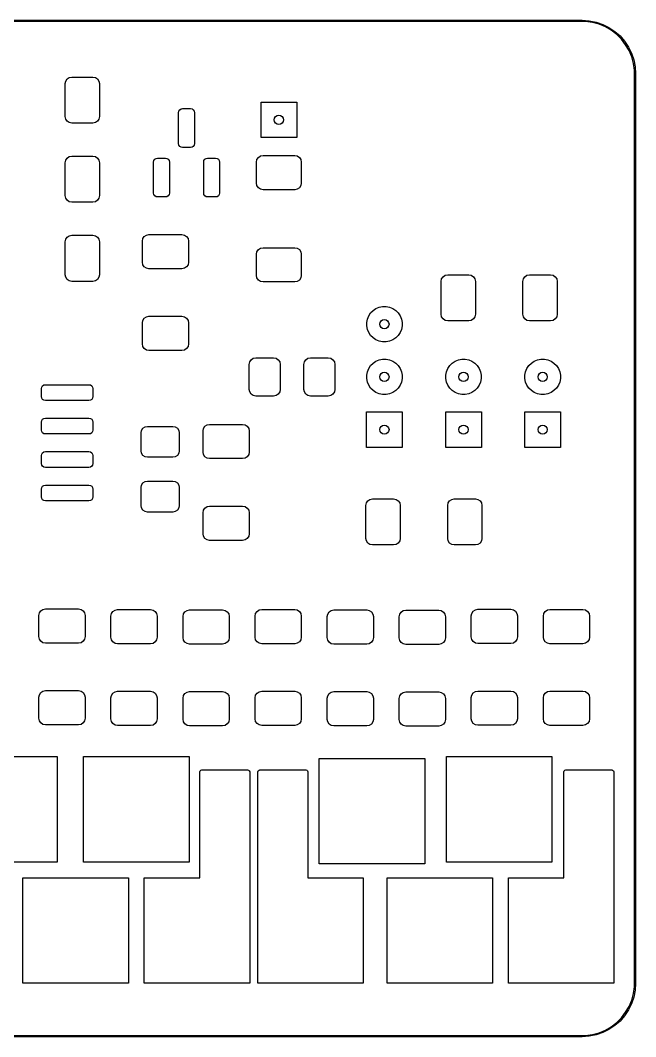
# Model space of a CAD drawing. Header units: millimetres. Extents: x 113.4 to 170.4, y -113 to -74.5.
# Drawn here: x 147.1 to 170.42, y -113.02 to -74.47 of the extents above; entities that cross this region are included whole.
import ezdxf

# ---------------------------------------------------------------- set-up
doc = ezdxf.new("R2010")
doc.units = ezdxf.units.MM
doc.layers.add('F.Mask', color=201, linetype='CONTINUOUS', true_color=0xd864ff)

msp = doc.modelspace()

# ---------------------------------------------------------------- linework, layer by layer
at = {"layer": 'F.Mask', "linetype": 'CONTINUOUS'}
for p, q in [((115.4, -74.475), (168.4, -74.475)), ((168.4, -74.525), (115.4, -74.525)), ((168.4, -74.475), (168.664316, -74.492324)), ((168.529448, -74.525), (168.4, -74.525)), ((168.78613, -74.558792), (168.529448, -74.525)), ((168.664316, -74.492324), (168.924109, -74.544)), ((169.036205, -74.6258), (168.78613, -74.558792)), ((168.924109, -74.544), (169.174934, -74.629144)), ((169.275395, -74.724875), (169.036205, -74.6258)), ((169.174934, -74.629144), (169.4125, -74.746298)), ((169.499606, -74.854323), (169.275395, -74.724875)), ((169.4125, -74.746298), (169.632742, -74.893459)), ((169.705003, -75.01193), (169.499606, -74.854323)), ((169.632742, -74.893459), (169.831892, -75.068108)), ((169.88807, -75.194997), (169.705003, -75.01193)), ((169.831892, -75.068108), (170.006541, -75.267258)), ((170.045677, -75.400394), (169.88807, -75.194997)), ((170.006541, -75.267258), (170.153702, -75.4875)), ((170.175125, -75.624605), (170.045677, -75.400394)), ((170.153702, -75.4875), (170.270856, -75.725066)), ((170.2742, -75.863795), (170.175125, -75.624605)), ((170.270856, -75.725066), (170.356, -75.975891)), ((170.341208, -76.11387), (170.2742, -75.863795)), ((170.375, -76.370552), (170.341208, -76.11387)), ((170.356, -75.975891), (170.407676, -76.235684)), ((170.407676, -76.235684), (170.425, -76.5)), ((148.81903, -76.779329), (148.873223, -76.698223)), ((148.873223, -76.698223), (148.954329, -76.64403)), ((148.954329, -76.64403), (149.05, -76.625)), ((149.05, -76.625), (149.85, -76.625)), ((149.85, -76.625), (149.945671, -76.64403)), ((149.945671, -76.64403), (150.026777, -76.698223)), ((150.026777, -76.698223), (150.08097, -76.779329)), ((170.375, -76.5), (170.375, -76.370552)), ((170.375, -111), (170.375, -76.5)), ((170.425, -76.5), (170.425, -111)), ((148.8, -76.875), (148.81903, -76.779329)), ((148.8, -78.125), (148.8, -76.875)), ((150.08097, -76.779329), (150.1, -76.875)), ((150.1, -76.875), (150.1, -78.125)), ((153.111418, -77.917597), (153.143934, -77.868934)), ((153.143934, -77.868934), (153.192597, -77.836418)), ((153.192597, -77.836418), (153.25, -77.825)), ((153.25, -77.825), (153.55, -77.825)), ((153.55, -77.825), (153.607403, -77.836418)), ((153.607403, -77.836418), (153.656066, -77.868934)), ((153.656066, -77.868934), (153.688582, -77.917597)), ((156.225, -78.925), (156.225, -77.575)), ((156.225, -77.575), (157.575, -77.575)), ((157.575, -77.575), (157.575, -78.925)), ((148.81903, -78.220671), (148.8, -78.125)), ((148.873223, -78.301777), (148.81903, -78.220671)), ((150.08097, -78.220671), (150.026777, -78.301777)), ((150.1, -78.125), (150.08097, -78.220671)), ((153.1, -77.975), (153.111418, -77.917597)), ((153.1, -79.15), (153.1, -77.975)), ((153.688582, -77.917597), (153.7, -77.975)), ((153.7, -77.975), (153.7, -79.15)), ((148.954329, -78.35597), (148.873223, -78.301777)), ((149.05, -78.375), (148.954329, -78.35597)), ((149.85, -78.375), (149.05, -78.375)), ((149.945671, -78.35597), (149.85, -78.375)), ((150.026777, -78.301777), (149.945671, -78.35597)), ((157.575, -78.925), (156.225, -78.925)), ((153.111418, -79.207403), (153.1, -79.15)), ((153.143934, -79.256066), (153.111418, -79.207403)), ((153.192597, -79.288582), (153.143934, -79.256066)), ((153.25, -79.3), (153.192597, -79.288582)), ((153.55, -79.3), (153.25, -79.3)), ((153.607403, -79.288582), (153.55, -79.3)), ((153.656066, -79.256066), (153.607403, -79.288582)), ((153.688582, -79.207403), (153.656066, -79.256066)), ((153.7, -79.15), (153.688582, -79.207403)), ((148.8, -79.875), (148.81903, -79.779329)), ((148.81903, -79.779329), (148.873223, -79.698223)), ((148.873223, -79.698223), (148.954329, -79.64403)), ((148.954329, -79.64403), (149.05, -79.625)), ((149.05, -79.625), (149.85, -79.625)), ((149.85, -79.625), (149.945671, -79.64403)), ((149.945671, -79.64403), (150.026777, -79.698223)), ((150.026777, -79.698223), (150.08097, -79.779329)), ((150.08097, -79.779329), (150.1, -79.875)), ((152.15, -79.85), (152.161418, -79.792597)), ((152.161418, -79.792597), (152.193934, -79.743934)), ((152.193934, -79.743934), (152.242597, -79.711418)), ((152.242597, -79.711418), (152.3, -79.7)), ((152.3, -79.7), (152.6, -79.7)), ((152.6, -79.7), (152.657403, -79.711418)), ((152.657403, -79.711418), (152.706066, -79.743934)), ((152.706066, -79.743934), (152.738582, -79.792597)), ((152.738582, -79.792597), (152.75, -79.85)), ((154.05, -79.85), (154.061418, -79.792597)), ((154.061418, -79.792597), (154.093934, -79.743934)), ((154.093934, -79.743934), (154.142597, -79.711418)), ((154.142597, -79.711418), (154.2, -79.7)), ((154.2, -79.7), (154.5, -79.7)), ((154.5, -79.7), (154.557403, -79.711418)), ((154.557403, -79.711418), (154.606066, -79.743934)), ((154.606066, -79.743934), (154.638582, -79.792597)), ((154.638582, -79.792597), (154.65, -79.85)), ((156.05, -79.85), (156.06903, -79.754329)), ((156.06903, -79.754329), (156.123223, -79.673223)), ((156.123223, -79.673223), (156.204329, -79.61903)), ((156.204329, -79.61903), (156.3, -79.6)), ((156.3, -79.6), (157.5, -79.6)), ((157.5, -79.6), (157.595671, -79.61903)), ((157.595671, -79.61903), (157.676777, -79.673223)), ((157.676777, -79.673223), (157.73097, -79.754329)), ((157.73097, -79.754329), (157.75, -79.85)), ((148.8, -81.125), (148.8, -79.875)), ((150.1, -79.875), (150.1, -81.125)), ((152.15, -81.025), (152.15, -79.85)), ((152.75, -79.85), (152.75, -81.025)), ((154.05, -81.025), (154.05, -79.85)), ((154.65, -79.85), (154.65, -81.025)), ((156.05, -80.65), (156.05, -79.85)), ((157.75, -79.85), (157.75, -80.65)), ((156.06903, -80.745671), (156.05, -80.65)), ((156.123223, -80.826777), (156.06903, -80.745671)), ((156.204329, -80.88097), (156.123223, -80.826777)), ((156.3, -80.9), (156.204329, -80.88097)), ((157.5, -80.9), (156.3, -80.9)), ((157.595671, -80.88097), (157.5, -80.9)), ((157.676777, -80.826777), (157.595671, -80.88097)), ((157.73097, -80.745671), (157.676777, -80.826777)), ((157.75, -80.65), (157.73097, -80.745671)), ((148.81903, -81.220671), (148.8, -81.125)), ((148.873223, -81.301777), (148.81903, -81.220671)), ((148.954329, -81.35597), (148.873223, -81.301777)), ((150.026777, -81.301777), (149.945671, -81.35597)), ((150.08097, -81.220671), (150.026777, -81.301777)), ((150.1, -81.125), (150.08097, -81.220671)), ((152.161418, -81.082403), (152.15, -81.025)), ((152.193934, -81.131066), (152.161418, -81.082403)), ((152.242597, -81.163582), (152.193934, -81.131066)), ((152.3, -81.175), (152.242597, -81.163582)), ((152.6, -81.175), (152.3, -81.175)), ((152.657403, -81.163582), (152.6, -81.175)), ((152.706066, -81.131066), (152.657403, -81.163582)), ((152.738582, -81.082403), (152.706066, -81.131066)), ((152.75, -81.025), (152.738582, -81.082403)), ((154.061418, -81.082403), (154.05, -81.025)), ((154.093934, -81.131066), (154.061418, -81.082403)), ((154.142597, -81.163582), (154.093934, -81.131066)), ((154.2, -81.175), (154.142597, -81.163582)), ((154.5, -81.175), (154.2, -81.175)), ((154.557403, -81.163582), (154.5, -81.175)), ((154.606066, -81.131066), (154.557403, -81.163582)), ((154.638582, -81.082403), (154.606066, -81.131066)), ((154.65, -81.025), (154.638582, -81.082403)), ((149.05, -81.375), (148.954329, -81.35597)), ((149.85, -81.375), (149.05, -81.375)), ((149.945671, -81.35597), (149.85, -81.375)), ((148.8, -82.875), (148.81903, -82.779329)), ((148.8, -84.125), (148.8, -82.875)), ((148.81903, -82.779329), (148.873223, -82.698223)), ((148.873223, -82.698223), (148.954329, -82.64403)), ((148.954329, -82.64403), (149.05, -82.625)), ((149.05, -82.625), (149.85, -82.625)), ((149.85, -82.625), (149.945671, -82.64403)), ((149.945671, -82.64403), (150.026777, -82.698223)), ((150.026777, -82.698223), (150.08097, -82.779329)), ((150.08097, -82.779329), (150.1, -82.875)), ((150.1, -82.875), (150.1, -84.125)), ((151.725, -82.85), (151.74403, -82.754329)), ((151.725, -83.65), (151.725, -82.85)), ((151.74403, -82.754329), (151.798223, -82.673223)), ((151.798223, -82.673223), (151.879329, -82.61903)), ((151.879329, -82.61903), (151.975, -82.6)), ((151.975, -82.6), (153.225, -82.6)), ((153.225, -82.6), (153.320671, -82.61903)), ((153.320671, -82.61903), (153.401777, -82.673223)), ((153.401777, -82.673223), (153.45597, -82.754329)), ((153.45597, -82.754329), (153.475, -82.85)), ((153.475, -82.85), (153.475, -83.65)), ((156.05, -83.35), (156.06903, -83.254329)), ((156.06903, -83.254329), (156.123223, -83.173223)), ((156.123223, -83.173223), (156.204329, -83.11903)), ((156.204329, -83.11903), (156.3, -83.1)), ((156.3, -83.1), (157.5, -83.1)), ((157.5, -83.1), (157.595671, -83.11903)), ((157.595671, -83.11903), (157.676777, -83.173223)), ((157.676777, -83.173223), (157.73097, -83.254329)), ((157.73097, -83.254329), (157.75, -83.35)), ((151.74403, -83.745671), (151.725, -83.65)), ((153.475, -83.65), (153.45597, -83.745671)), ((156.05, -84.15), (156.05, -83.35)), ((157.75, -83.35), (157.75, -84.15)), ((151.798223, -83.826777), (151.74403, -83.745671)), ((151.879329, -83.88097), (151.798223, -83.826777)), ((151.975, -83.9), (151.879329, -83.88097)), ((153.225, -83.9), (151.975, -83.9)), ((153.320671, -83.88097), (153.225, -83.9)), ((153.401777, -83.826777), (153.320671, -83.88097)), ((153.45597, -83.745671), (153.401777, -83.826777)), ((148.81903, -84.220671), (148.8, -84.125)), ((148.873223, -84.301777), (148.81903, -84.220671)), ((148.954329, -84.35597), (148.873223, -84.301777)), ((149.05, -84.375), (148.954329, -84.35597)), ((149.85, -84.375), (149.05, -84.375)), ((149.945671, -84.35597), (149.85, -84.375)), ((150.026777, -84.301777), (149.945671, -84.35597)), ((150.08097, -84.220671), (150.026777, -84.301777)), ((150.1, -84.125), (150.08097, -84.220671)), ((156.06903, -84.245671), (156.05, -84.15)), ((156.123223, -84.326777), (156.06903, -84.245671)), ((156.204329, -84.38097), (156.123223, -84.326777)), ((156.3, -84.4), (156.204329, -84.38097)), ((157.5, -84.4), (156.3, -84.4)), ((157.595671, -84.38097), (157.5, -84.4)), ((157.676777, -84.326777), (157.595671, -84.38097)), ((157.73097, -84.245671), (157.676777, -84.326777)), ((157.75, -84.15), (157.73097, -84.245671)), ((163.05, -84.375), (163.06903, -84.279329)), ((163.05, -85.625), (163.05, -84.375)), ((163.06903, -84.279329), (163.123223, -84.198223)), ((163.123223, -84.198223), (163.204329, -84.14403)), ((163.204329, -84.14403), (163.3, -84.125)), ((163.3, -84.125), (164.1, -84.125)), ((164.1, -84.125), (164.195671, -84.14403)), ((164.195671, -84.14403), (164.276777, -84.198223)), ((164.276777, -84.198223), (164.33097, -84.279329)), ((164.33097, -84.279329), (164.35, -84.375)), ((164.35, -84.375), (164.35, -85.625)), ((166.15, -84.375), (166.16903, -84.279329)), ((166.15, -85.625), (166.15, -84.375)), ((166.16903, -84.279329), (166.223223, -84.198223)), ((166.223223, -84.198223), (166.304329, -84.14403)), ((166.304329, -84.14403), (166.4, -84.125)), ((166.4, -84.125), (167.2, -84.125)), ((167.2, -84.125), (167.295671, -84.14403)), ((167.295671, -84.14403), (167.376777, -84.198223)), ((167.376777, -84.198223), (167.43097, -84.279329)), ((167.43097, -84.279329), (167.45, -84.375)), ((167.45, -84.375), (167.45, -85.625)), ((160.304703, -85.681807), (160.378218, -85.571785)), ((160.378218, -85.571785), (160.471785, -85.478218)), ((160.471785, -85.478218), (160.581807, -85.404703)), ((160.581807, -85.404703), (160.704058, -85.354065)), ((160.704058, -85.354065), (160.833838, -85.32825)), ((160.833838, -85.32825), (160.966162, -85.32825)), ((160.966162, -85.32825), (161.095942, -85.354065)), ((161.095942, -85.354065), (161.218193, -85.404703)), ((161.218193, -85.404703), (161.328215, -85.478218)), ((161.328215, -85.478218), (161.421782, -85.571785)), ((161.421782, -85.571785), (161.495297, -85.681807)), ((151.725, -85.95), (151.74403, -85.854329)), ((151.725, -86.75), (151.725, -85.95)), ((151.74403, -85.854329), (151.798223, -85.773223)), ((151.798223, -85.773223), (151.879329, -85.71903)), ((151.879329, -85.71903), (151.975, -85.7)), ((151.975, -85.7), (153.225, -85.7)), ((153.225, -85.7), (153.320671, -85.71903)), ((153.320671, -85.71903), (153.401777, -85.773223)), ((153.401777, -85.773223), (153.45597, -85.854329)), ((153.45597, -85.854329), (153.475, -85.95)), ((153.475, -85.95), (153.475, -86.75)), ((160.22825, -85.933838), (160.254065, -85.804058)), ((160.22825, -86.066162), (160.22825, -85.933838)), ((160.254065, -85.804058), (160.304703, -85.681807)), ((161.495297, -85.681807), (161.545935, -85.804058)), ((161.545935, -85.804058), (161.57175, -85.933838)), ((161.57175, -85.933838), (161.57175, -86.066162)), ((163.06903, -85.720671), (163.05, -85.625)), ((163.123223, -85.801777), (163.06903, -85.720671)), ((163.204329, -85.85597), (163.123223, -85.801777)), ((163.3, -85.875), (163.204329, -85.85597)), ((164.1, -85.875), (163.3, -85.875)), ((164.195671, -85.85597), (164.1, -85.875)), ((164.276777, -85.801777), (164.195671, -85.85597)), ((164.33097, -85.720671), (164.276777, -85.801777)), ((164.35, -85.625), (164.33097, -85.720671)), ((166.16903, -85.720671), (166.15, -85.625)), ((166.223223, -85.801777), (166.16903, -85.720671)), ((166.304329, -85.85597), (166.223223, -85.801777)), ((166.4, -85.875), (166.304329, -85.85597)), ((167.2, -85.875), (166.4, -85.875)), ((167.295671, -85.85597), (167.2, -85.875)), ((167.376777, -85.801777), (167.295671, -85.85597)), ((167.43097, -85.720671), (167.376777, -85.801777)), ((167.45, -85.625), (167.43097, -85.720671)), ((160.254065, -86.195942), (160.22825, -86.066162)), ((160.304703, -86.318193), (160.254065, -86.195942)), ((160.378218, -86.428215), (160.304703, -86.318193)), ((161.495297, -86.318193), (161.421782, -86.428215)), ((161.545935, -86.195942), (161.495297, -86.318193)), ((161.57175, -86.066162), (161.545935, -86.195942)), ((160.471785, -86.521782), (160.378218, -86.428215)), ((160.581807, -86.595297), (160.471785, -86.521782)), ((160.704058, -86.645935), (160.581807, -86.595297)), ((160.833838, -86.67175), (160.704058, -86.645935)), ((160.966162, -86.67175), (160.833838, -86.67175)), ((161.095942, -86.645935), (160.966162, -86.67175)), ((161.218193, -86.595297), (161.095942, -86.645935)), ((161.328215, -86.521782), (161.218193, -86.595297)), ((161.421782, -86.428215), (161.328215, -86.521782)), ((151.74403, -86.845671), (151.725, -86.75)), ((151.798223, -86.926777), (151.74403, -86.845671)), ((151.879329, -86.98097), (151.798223, -86.926777)), ((151.975, -87), (151.879329, -86.98097)), ((153.225, -87), (151.975, -87)), ((153.320671, -86.98097), (153.225, -87)), ((153.401777, -86.926777), (153.320671, -86.98097)), ((153.45597, -86.845671), (153.401777, -86.926777)), ((153.475, -86.75), (153.45597, -86.845671)), ((155.775, -87.525), (155.79403, -87.429329)), ((155.79403, -87.429329), (155.848223, -87.348223)), ((155.848223, -87.348223), (155.929329, -87.29403)), ((155.929329, -87.29403), (156.025, -87.275)), ((156.025, -87.275), (156.7, -87.275)), ((156.7, -87.275), (156.795671, -87.29403)), ((156.795671, -87.29403), (156.876777, -87.348223)), ((156.876777, -87.348223), (156.93097, -87.429329)), ((156.93097, -87.429329), (156.95, -87.525)), ((157.85, -87.525), (157.86903, -87.429329)), ((157.86903, -87.429329), (157.923223, -87.348223)), ((157.923223, -87.348223), (158.004329, -87.29403)), ((158.004329, -87.29403), (158.1, -87.275)), ((158.1, -87.275), (158.775, -87.275)), ((158.775, -87.275), (158.870671, -87.29403)), ((158.870671, -87.29403), (158.951777, -87.348223)), ((158.951777, -87.348223), (159.00597, -87.429329)), ((159.00597, -87.429329), (159.025, -87.525)), ((160.378218, -87.571785), (160.471785, -87.478218)), ((160.471785, -87.478218), (160.581807, -87.404703)), ((160.581807, -87.404703), (160.704058, -87.354065)), ((160.704058, -87.354065), (160.833838, -87.32825)), ((160.833838, -87.32825), (160.966162, -87.32825)), ((160.966162, -87.32825), (161.095942, -87.354065)), ((161.095942, -87.354065), (161.218193, -87.404703)), ((161.218193, -87.404703), (161.328215, -87.478218)), ((161.328215, -87.478218), (161.421782, -87.571785)), ((163.378218, -87.571785), (163.471785, -87.478218)), ((163.471785, -87.478218), (163.581807, -87.404703)), ((163.581807, -87.404703), (163.704058, -87.354065)), ((163.704058, -87.354065), (163.833838, -87.32825)), ((163.833838, -87.32825), (163.966162, -87.32825)), ((163.966162, -87.32825), (164.095942, -87.354065)), ((164.095942, -87.354065), (164.218193, -87.404703)), ((164.218193, -87.404703), (164.328215, -87.478218)), ((164.328215, -87.478218), (164.421782, -87.571785)), ((166.378218, -87.571785), (166.471785, -87.478218)), ((166.471785, -87.478218), (166.581807, -87.404703)), ((166.581807, -87.404703), (166.704058, -87.354065)), ((166.704058, -87.354065), (166.833838, -87.32825)), ((166.833838, -87.32825), (166.966162, -87.32825)), ((166.966162, -87.32825), (167.095942, -87.354065)), ((167.095942, -87.354065), (167.218193, -87.404703)), ((167.218193, -87.404703), (167.328215, -87.478218)), ((167.328215, -87.478218), (167.421782, -87.571785)), ((155.775, -88.475), (155.775, -87.525)), ((156.95, -87.525), (156.95, -88.475)), ((157.85, -88.475), (157.85, -87.525)), ((159.025, -87.525), (159.025, -88.475)), ((160.22825, -87.933838), (160.254065, -87.804058)), ((160.254065, -87.804058), (160.304703, -87.681807)), ((160.304703, -87.681807), (160.378218, -87.571785)), ((161.421782, -87.571785), (161.495297, -87.681807)), ((161.495297, -87.681807), (161.545935, -87.804058)), ((161.545935, -87.804058), (161.57175, -87.933838)), ((163.22825, -87.933838), (163.254065, -87.804058)), ((163.254065, -87.804058), (163.304703, -87.681807)), ((163.304703, -87.681807), (163.378218, -87.571785)), ((164.421782, -87.571785), (164.495297, -87.681807)), ((164.495297, -87.681807), (164.545935, -87.804058)), ((164.545935, -87.804058), (164.57175, -87.933838)), ((166.22825, -87.933838), (166.254065, -87.804058)), ((166.254065, -87.804058), (166.304703, -87.681807)), ((166.304703, -87.681807), (166.378218, -87.571785)), ((167.421782, -87.571785), (167.495297, -87.681807)), ((167.495297, -87.681807), (167.545935, -87.804058)), ((167.545935, -87.804058), (167.57175, -87.933838)), ((160.22825, -88.066162), (160.22825, -87.933838)), ((160.254065, -88.195942), (160.22825, -88.066162)), ((160.304703, -88.318193), (160.254065, -88.195942)), ((161.545935, -88.195942), (161.495297, -88.318193)), ((161.57175, -88.066162), (161.545935, -88.195942)), ((161.57175, -87.933838), (161.57175, -88.066162)), ((163.22825, -88.066162), (163.22825, -87.933838)), ((163.254065, -88.195942), (163.22825, -88.066162)), ((163.304703, -88.318193), (163.254065, -88.195942)), ((164.545935, -88.195942), (164.495297, -88.318193)), ((164.57175, -88.066162), (164.545935, -88.195942)), ((164.57175, -87.933838), (164.57175, -88.066162)), ((166.22825, -88.066162), (166.22825, -87.933838)), ((166.254065, -88.195942), (166.22825, -88.066162)), ((166.304703, -88.318193), (166.254065, -88.195942)), ((167.545935, -88.195942), (167.495297, -88.318193)), ((167.57175, -88.066162), (167.545935, -88.195942)), ((167.57175, -87.933838), (167.57175, -88.066162)), ((147.9, -88.445), (147.911418, -88.387597)), ((147.9, -88.745), (147.9, -88.445)), ((147.911418, -88.387597), (147.943934, -88.338934)), ((147.943934, -88.338934), (147.992597, -88.306418)), ((147.992597, -88.306418), (148.05, -88.295)), ((148.05, -88.295), (149.7, -88.295)), ((149.7, -88.295), (149.757403, -88.306418)), ((149.757403, -88.306418), (149.806066, -88.338934)), ((149.806066, -88.338934), (149.838582, -88.387597)), ((149.838582, -88.387597), (149.85, -88.445)), ((149.85, -88.445), (149.85, -88.745)), ((155.79403, -88.570671), (155.775, -88.475)), ((155.848223, -88.651777), (155.79403, -88.570671)), ((155.929329, -88.70597), (155.848223, -88.651777)), ((156.876777, -88.651777), (156.795671, -88.70597)), ((156.93097, -88.570671), (156.876777, -88.651777)), ((156.95, -88.475), (156.93097, -88.570671)), ((157.86903, -88.570671), (157.85, -88.475)), ((157.923223, -88.651777), (157.86903, -88.570671)), ((158.004329, -88.70597), (157.923223, -88.651777)), ((158.951777, -88.651777), (158.870671, -88.70597)), ((159.00597, -88.570671), (158.951777, -88.651777)), ((159.025, -88.475), (159.00597, -88.570671)), ((160.378218, -88.428215), (160.304703, -88.318193)), ((160.471785, -88.521782), (160.378218, -88.428215)), ((160.581807, -88.595297), (160.471785, -88.521782)), ((160.704058, -88.645935), (160.581807, -88.595297)), ((160.833838, -88.67175), (160.704058, -88.645935)), ((161.095942, -88.645935), (160.966162, -88.67175)), ((161.218193, -88.595297), (161.095942, -88.645935)), ((161.328215, -88.521782), (161.218193, -88.595297)), ((161.421782, -88.428215), (161.328215, -88.521782)), ((161.495297, -88.318193), (161.421782, -88.428215)), ((163.378218, -88.428215), (163.304703, -88.318193)), ((163.471785, -88.521782), (163.378218, -88.428215)), ((163.581807, -88.595297), (163.471785, -88.521782)), ((163.704058, -88.645935), (163.581807, -88.595297)), ((163.833838, -88.67175), (163.704058, -88.645935)), ((164.095942, -88.645935), (163.966162, -88.67175)), ((164.218193, -88.595297), (164.095942, -88.645935)), ((164.328215, -88.521782), (164.218193, -88.595297)), ((164.421782, -88.428215), (164.328215, -88.521782)), ((164.495297, -88.318193), (164.421782, -88.428215)), ((166.378218, -88.428215), (166.304703, -88.318193)), ((166.471785, -88.521782), (166.378218, -88.428215)), ((166.581807, -88.595297), (166.471785, -88.521782)), ((166.704058, -88.645935), (166.581807, -88.595297)), ((166.833838, -88.67175), (166.704058, -88.645935)), ((167.095942, -88.645935), (166.966162, -88.67175)), ((167.218193, -88.595297), (167.095942, -88.645935)), ((167.328215, -88.521782), (167.218193, -88.595297)), ((167.421782, -88.428215), (167.328215, -88.521782)), ((167.495297, -88.318193), (167.421782, -88.428215)), ((147.911418, -88.802403), (147.9, -88.745)), ((147.943934, -88.851066), (147.911418, -88.802403)), ((147.992597, -88.883582), (147.943934, -88.851066)), ((148.05, -88.895), (147.992597, -88.883582)), ((149.7, -88.895), (148.05, -88.895)), ((149.757403, -88.883582), (149.7, -88.895)), ((149.806066, -88.851066), (149.757403, -88.883582)), ((149.838582, -88.802403), (149.806066, -88.851066)), ((149.85, -88.745), (149.838582, -88.802403)), ((156.025, -88.725), (155.929329, -88.70597)), ((156.7, -88.725), (156.025, -88.725)), ((156.795671, -88.70597), (156.7, -88.725)), ((158.1, -88.725), (158.004329, -88.70597)), ((158.775, -88.725), (158.1, -88.725)), ((158.870671, -88.70597), (158.775, -88.725)), ((160.966162, -88.67175), (160.833838, -88.67175)), ((163.966162, -88.67175), (163.833838, -88.67175)), ((166.966162, -88.67175), (166.833838, -88.67175)), ((160.225, -90.675), (160.225, -89.325)), ((160.225, -89.325), (161.575, -89.325)), ((161.575, -89.325), (161.575, -90.675)), ((163.225, -90.675), (163.225, -89.325)), ((163.225, -89.325), (164.575, -89.325)), ((164.575, -89.325), (164.575, -90.675)), ((166.225, -90.675), (166.225, -89.325)), ((166.225, -89.325), (167.575, -89.325)), ((167.575, -89.325), (167.575, -90.675)), ((147.9, -89.715), (147.911418, -89.657597)), ((147.9, -90.015), (147.9, -89.715)), ((147.911418, -89.657597), (147.943934, -89.608934)), ((147.943934, -89.608934), (147.992597, -89.576418)), ((147.992597, -89.576418), (148.05, -89.565)), ((148.05, -89.565), (149.7, -89.565)), ((149.7, -89.565), (149.757403, -89.576418)), ((149.757403, -89.576418), (149.806066, -89.608934)), ((149.806066, -89.608934), (149.838582, -89.657597)), ((149.838582, -89.657597), (149.85, -89.715)), ((149.85, -89.715), (149.85, -90.015)), ((154.098223, -89.873223), (154.179329, -89.81903)), ((154.179329, -89.81903), (154.275, -89.8)), ((154.275, -89.8), (155.525, -89.8)), ((155.525, -89.8), (155.620671, -89.81903)), ((155.620671, -89.81903), (155.701777, -89.873223)), ((147.911418, -90.072403), (147.9, -90.015)), ((147.943934, -90.121066), (147.911418, -90.072403)), ((147.992597, -90.153582), (147.943934, -90.121066)), ((148.05, -90.165), (147.992597, -90.153582)), ((149.7, -90.165), (148.05, -90.165)), ((149.757403, -90.153582), (149.7, -90.165)), ((149.806066, -90.121066), (149.757403, -90.153582)), ((149.838582, -90.072403), (149.806066, -90.121066)), ((149.85, -90.015), (149.838582, -90.072403)), ((151.675, -90.125), (151.69403, -90.029329)), ((151.675, -90.8), (151.675, -90.125)), ((151.69403, -90.029329), (151.748223, -89.948223)), ((151.748223, -89.948223), (151.829329, -89.89403)), ((151.829329, -89.89403), (151.925, -89.875)), ((151.925, -89.875), (152.875, -89.875)), ((152.875, -89.875), (152.970671, -89.89403)), ((152.970671, -89.89403), (153.051777, -89.948223)), ((153.051777, -89.948223), (153.10597, -90.029329)), ((153.10597, -90.029329), (153.125, -90.125)), ((153.125, -90.125), (153.125, -90.8)), ((154.025, -90.05), (154.04403, -89.954329)), ((154.025, -90.85), (154.025, -90.05)), ((154.04403, -89.954329), (154.098223, -89.873223)), ((155.701777, -89.873223), (155.75597, -89.954329)), ((155.75597, -89.954329), (155.775, -90.05)), ((155.775, -90.05), (155.775, -90.85)), ((147.9, -90.985), (147.911418, -90.927597)), ((147.911418, -90.927597), (147.943934, -90.878934)), ((147.943934, -90.878934), (147.992597, -90.846418)), ((147.992597, -90.846418), (148.05, -90.835)), ((148.05, -90.835), (149.7, -90.835)), ((149.7, -90.835), (149.757403, -90.846418)), ((149.757403, -90.846418), (149.806066, -90.878934)), ((149.806066, -90.878934), (149.838582, -90.927597)), ((149.838582, -90.927597), (149.85, -90.985)), ((151.69403, -90.895671), (151.675, -90.8)), ((151.748223, -90.976777), (151.69403, -90.895671)), ((151.829329, -91.03097), (151.748223, -90.976777)), ((153.051777, -90.976777), (152.970671, -91.03097)), ((153.10597, -90.895671), (153.051777, -90.976777)), ((153.125, -90.8), (153.10597, -90.895671)), ((154.04403, -90.945671), (154.025, -90.85)), ((154.098223, -91.026777), (154.04403, -90.945671)), ((155.75597, -90.945671), (155.701777, -91.026777)), ((155.775, -90.85), (155.75597, -90.945671)), ((161.575, -90.675), (160.225, -90.675)), ((164.575, -90.675), (163.225, -90.675)), ((167.575, -90.675), (166.225, -90.675)), ((147.9, -91.285), (147.9, -90.985)), ((147.911418, -91.342403), (147.9, -91.285)), ((147.943934, -91.391066), (147.911418, -91.342403)), ((149.838582, -91.342403), (149.806066, -91.391066)), ((149.85, -91.285), (149.838582, -91.342403)), ((149.85, -90.985), (149.85, -91.285)), ((151.925, -91.05), (151.829329, -91.03097)), ((152.875, -91.05), (151.925, -91.05)), ((152.970671, -91.03097), (152.875, -91.05)), ((154.179329, -91.08097), (154.098223, -91.026777)), ((154.275, -91.1), (154.179329, -91.08097)), ((155.525, -91.1), (154.275, -91.1)), ((155.620671, -91.08097), (155.525, -91.1)), ((155.701777, -91.026777), (155.620671, -91.08097)), ((147.992597, -91.423582), (147.943934, -91.391066)), ((148.05, -91.435), (147.992597, -91.423582)), ((149.7, -91.435), (148.05, -91.435)), ((149.757403, -91.423582), (149.7, -91.435)), ((149.806066, -91.391066), (149.757403, -91.423582)), ((147.943934, -92.148934), (147.992597, -92.116418)), ((147.992597, -92.116418), (148.05, -92.105)), ((148.05, -92.105), (149.7, -92.105)), ((149.7, -92.105), (149.757403, -92.116418)), ((149.757403, -92.116418), (149.806066, -92.148934)), ((151.675, -92.2), (151.69403, -92.104329)), ((151.69403, -92.104329), (151.748223, -92.023223)), ((151.748223, -92.023223), (151.829329, -91.96903)), ((151.829329, -91.96903), (151.925, -91.95)), ((151.925, -91.95), (152.875, -91.95)), ((152.875, -91.95), (152.970671, -91.96903)), ((152.970671, -91.96903), (153.051777, -92.023223)), ((153.051777, -92.023223), (153.10597, -92.104329)), ((153.10597, -92.104329), (153.125, -92.2)), ((147.9, -92.255), (147.911418, -92.197597)), ((147.9, -92.555), (147.9, -92.255)), ((147.911418, -92.197597), (147.943934, -92.148934)), ((149.806066, -92.148934), (149.838582, -92.197597)), ((149.838582, -92.197597), (149.85, -92.255)), ((149.85, -92.255), (149.85, -92.555)), ((151.675, -92.875), (151.675, -92.2)), ((153.125, -92.2), (153.125, -92.875)), ((147.911418, -92.612403), (147.9, -92.555)), ((147.943934, -92.661066), (147.911418, -92.612403)), ((147.992597, -92.693582), (147.943934, -92.661066)), ((148.05, -92.705), (147.992597, -92.693582)), ((149.7, -92.705), (148.05, -92.705)), ((149.757403, -92.693582), (149.7, -92.705)), ((149.806066, -92.661066), (149.757403, -92.693582)), ((149.838582, -92.612403), (149.806066, -92.661066)), ((149.85, -92.555), (149.838582, -92.612403)), ((151.69403, -92.970671), (151.675, -92.875)), ((153.125, -92.875), (153.10597, -92.970671)), ((154.179329, -92.91903), (154.275, -92.9)), ((154.275, -92.9), (155.525, -92.9)), ((155.525, -92.9), (155.620671, -92.91903)), ((160.2, -92.875), (160.21903, -92.779329)), ((160.2, -94.125), (160.2, -92.875)), ((160.21903, -92.779329), (160.273223, -92.698223)), ((160.273223, -92.698223), (160.354329, -92.64403)), ((160.354329, -92.64403), (160.45, -92.625)), ((160.45, -92.625), (161.25, -92.625)), ((161.25, -92.625), (161.345671, -92.64403)), ((161.345671, -92.64403), (161.426777, -92.698223)), ((161.426777, -92.698223), (161.48097, -92.779329)), ((161.48097, -92.779329), (161.5, -92.875)), ((161.5, -92.875), (161.5, -94.125)), ((163.3, -92.875), (163.31903, -92.779329)), ((163.3, -94.125), (163.3, -92.875)), ((163.31903, -92.779329), (163.373223, -92.698223)), ((163.373223, -92.698223), (163.454329, -92.64403)), ((163.454329, -92.64403), (163.55, -92.625)), ((163.55, -92.625), (164.35, -92.625)), ((164.35, -92.625), (164.445671, -92.64403)), ((164.445671, -92.64403), (164.526777, -92.698223)), ((164.526777, -92.698223), (164.58097, -92.779329)), ((164.58097, -92.779329), (164.6, -92.875)), ((164.6, -92.875), (164.6, -94.125)), ((151.748223, -93.051777), (151.69403, -92.970671)), ((151.829329, -93.10597), (151.748223, -93.051777)), ((151.925, -93.125), (151.829329, -93.10597)), ((152.875, -93.125), (151.925, -93.125)), ((152.970671, -93.10597), (152.875, -93.125)), ((153.051777, -93.051777), (152.970671, -93.10597)), ((153.10597, -92.970671), (153.051777, -93.051777)), ((154.025, -93.15), (154.04403, -93.054329)), ((154.025, -93.95), (154.025, -93.15)), ((154.04403, -93.054329), (154.098223, -92.973223)), ((154.098223, -92.973223), (154.179329, -92.91903)), ((155.620671, -92.91903), (155.701777, -92.973223)), ((155.701777, -92.973223), (155.75597, -93.054329)), ((155.75597, -93.054329), (155.775, -93.15)), ((155.775, -93.15), (155.775, -93.95)), ((154.04403, -94.045671), (154.025, -93.95)), ((154.098223, -94.126777), (154.04403, -94.045671)), ((155.75597, -94.045671), (155.701777, -94.126777)), ((155.775, -93.95), (155.75597, -94.045671)), ((154.179329, -94.18097), (154.098223, -94.126777)), ((154.275, -94.2), (154.179329, -94.18097)), ((155.525, -94.2), (154.275, -94.2)), ((155.620671, -94.18097), (155.525, -94.2)), ((155.701777, -94.126777), (155.620671, -94.18097)), ((160.21903, -94.220671), (160.2, -94.125)), ((160.273223, -94.301777), (160.21903, -94.220671)), ((160.354329, -94.35597), (160.273223, -94.301777)), ((160.45, -94.375), (160.354329, -94.35597)), ((161.25, -94.375), (160.45, -94.375)), ((161.345671, -94.35597), (161.25, -94.375)), ((161.426777, -94.301777), (161.345671, -94.35597)), ((161.48097, -94.220671), (161.426777, -94.301777)), ((161.5, -94.125), (161.48097, -94.220671)), ((163.31903, -94.220671), (163.3, -94.125)), ((163.373223, -94.301777), (163.31903, -94.220671)), ((163.454329, -94.35597), (163.373223, -94.301777)), ((163.55, -94.375), (163.454329, -94.35597)), ((164.35, -94.375), (163.55, -94.375)), ((164.445671, -94.35597), (164.35, -94.375)), ((164.526777, -94.301777), (164.445671, -94.35597)), ((164.58097, -94.220671), (164.526777, -94.301777)), ((164.6, -94.125), (164.58097, -94.220671)), ((147.804579, -97.05), (147.823609, -96.954329)), ((147.804579, -97.85), (147.804579, -97.05)), ((147.823609, -96.954329), (147.877802, -96.873223)), ((147.877802, -96.873223), (147.958908, -96.81903)), ((147.958908, -96.81903), (148.054579, -96.8)), ((148.054579, -96.8), (149.304579, -96.8)), ((149.304579, -96.8), (149.40025, -96.81903)), ((149.40025, -96.81903), (149.481356, -96.873223)), ((149.481356, -96.873223), (149.535549, -96.954329)), ((149.535549, -96.954329), (149.554579, -97.05)), ((149.554579, -97.05), (149.554579, -97.85)), ((150.536211, -97.075), (150.555241, -96.979329)), ((150.536211, -97.875), (150.536211, -97.075)), ((150.555241, -96.979329), (150.609434, -96.898223)), ((150.609434, -96.898223), (150.69054, -96.84403)), ((150.69054, -96.84403), (150.786211, -96.825)), ((150.786211, -96.825), (152.036211, -96.825)), ((152.036211, -96.825), (152.131882, -96.84403)), ((152.131882, -96.84403), (152.212988, -96.898223)), ((152.212988, -96.898223), (152.267181, -96.979329)), ((152.267181, -96.979329), (152.286211, -97.075)), ((152.286211, -97.075), (152.286211, -97.875)), ((153.267842, -97.086111), (153.286872, -96.99044)), ((153.267842, -97.886111), (153.267842, -97.086111)), ((153.286872, -96.99044), (153.341065, -96.909334)), ((153.341065, -96.909334), (153.422171, -96.855141)), ((153.422171, -96.855141), (153.517842, -96.836111)), ((153.517842, -96.836111), (154.767842, -96.836111)), ((154.767842, -96.836111), (154.863513, -96.855141)), ((154.863513, -96.855141), (154.944619, -96.909334)), ((154.944619, -96.909334), (154.998812, -96.99044)), ((154.998812, -96.99044), (155.017842, -97.086111)), ((155.017842, -97.086111), (155.017842, -97.886111)), ((155.999474, -97.072222), (156.018504, -96.976551)), ((155.999474, -97.872222), (155.999474, -97.072222)), ((156.018504, -96.976551), (156.072697, -96.895445)), ((156.072697, -96.895445), (156.153803, -96.841252)), ((156.153803, -96.841252), (156.249474, -96.822222)), ((156.249474, -96.822222), (157.499474, -96.822222)), ((157.499474, -96.822222), (157.595145, -96.841252)), ((157.595145, -96.841252), (157.676251, -96.895445)), ((157.676251, -96.895445), (157.730444, -96.976551)), ((157.730444, -96.976551), (157.749474, -97.072222)), ((157.749474, -97.072222), (157.749474, -97.872222)), ((158.731105, -97.088889), (158.750135, -96.993218)), ((158.731105, -97.888889), (158.731105, -97.088889)), ((158.750135, -96.993218), (158.804328, -96.912112)), ((158.804328, -96.912112), (158.885434, -96.857919)), ((158.885434, -96.857919), (158.981105, -96.838889)), ((158.981105, -96.838889), (160.231105, -96.838889)), ((160.231105, -96.838889), (160.326776, -96.857919)), ((160.326776, -96.857919), (160.407882, -96.912112)), ((160.407882, -96.912112), (160.462075, -96.993218)), ((160.462075, -96.993218), (160.481105, -97.088889)), ((160.481105, -97.088889), (160.481105, -97.888889)), ((161.462737, -97.097222), (161.481767, -97.001551)), ((161.462737, -97.897222), (161.462737, -97.097222)), ((161.481767, -97.001551), (161.53596, -96.920445)), ((161.53596, -96.920445), (161.617066, -96.866252)), ((161.617066, -96.866252), (161.712737, -96.847222)), ((161.712737, -96.847222), (162.962737, -96.847222)), ((162.962737, -96.847222), (163.058408, -96.866252)), ((163.058408, -96.866252), (163.139514, -96.920445)), ((163.139514, -96.920445), (163.193707, -97.001551)), ((163.193707, -97.001551), (163.212737, -97.097222)), ((163.212737, -97.097222), (163.212737, -97.897222)), ((164.194368, -97.063889), (164.213398, -96.968218)), ((164.194368, -97.863889), (164.194368, -97.063889)), ((164.213398, -96.968218), (164.267591, -96.887112)), ((164.267591, -96.887112), (164.348697, -96.832919)), ((164.348697, -96.832919), (164.444368, -96.813889)), ((164.444368, -96.813889), (165.694368, -96.813889)), ((165.694368, -96.813889), (165.790039, -96.832919)), ((165.790039, -96.832919), (165.871145, -96.887112)), ((165.871145, -96.887112), (165.925338, -96.968218)), ((165.925338, -96.968218), (165.944368, -97.063889)), ((165.944368, -97.063889), (165.944368, -97.863889)), ((166.926, -97.069444), (166.94503, -96.973773)), ((166.926, -97.869444), (166.926, -97.069444)), ((166.94503, -96.973773), (166.999223, -96.892667)), ((166.999223, -96.892667), (167.080329, -96.838474)), ((167.080329, -96.838474), (167.176, -96.819444)), ((167.176, -96.819444), (168.426, -96.819444)), ((168.426, -96.819444), (168.521671, -96.838474)), ((168.521671, -96.838474), (168.602777, -96.892667)), ((168.602777, -96.892667), (168.65697, -96.973773)), ((168.65697, -96.973773), (168.676, -97.069444)), ((168.676, -97.069444), (168.676, -97.869444)), ((147.823609, -97.945671), (147.804579, -97.85)), ((149.554579, -97.85), (149.535549, -97.945671)), ((150.555241, -97.970671), (150.536211, -97.875)), ((152.286211, -97.875), (152.267181, -97.970671)), ((153.286872, -97.981782), (153.267842, -97.886111)), ((155.017842, -97.886111), (154.998812, -97.981782)), ((156.018504, -97.967893), (155.999474, -97.872222)), ((157.749474, -97.872222), (157.730444, -97.967893)), ((158.750135, -97.98456), (158.731105, -97.888889)), ((160.481105, -97.888889), (160.462075, -97.98456)), ((161.481767, -97.992893), (161.462737, -97.897222)), ((163.212737, -97.897222), (163.193707, -97.992893)), ((164.213398, -97.95956), (164.194368, -97.863889)), ((165.944368, -97.863889), (165.925338, -97.95956)), ((166.94503, -97.965115), (166.926, -97.869444)), ((168.676, -97.869444), (168.65697, -97.965115)), ((147.877802, -98.026777), (147.823609, -97.945671)), ((147.958908, -98.08097), (147.877802, -98.026777)), ((148.054579, -98.1), (147.958908, -98.08097)), ((149.304579, -98.1), (148.054579, -98.1)), ((149.40025, -98.08097), (149.304579, -98.1)), ((149.481356, -98.026777), (149.40025, -98.08097)), ((149.535549, -97.945671), (149.481356, -98.026777)), ((150.609434, -98.051777), (150.555241, -97.970671)), ((150.69054, -98.10597), (150.609434, -98.051777)), ((150.786211, -98.125), (150.69054, -98.10597)), ((152.036211, -98.125), (150.786211, -98.125)), ((152.131882, -98.10597), (152.036211, -98.125)), ((152.212988, -98.051777), (152.131882, -98.10597)), ((152.267181, -97.970671), (152.212988, -98.051777)), ((153.341065, -98.062888), (153.286872, -97.981782)), ((153.422171, -98.117081), (153.341065, -98.062888)), ((153.517842, -98.136111), (153.422171, -98.117081)), ((154.767842, -98.136111), (153.517842, -98.136111)), ((154.863513, -98.117081), (154.767842, -98.136111)), ((154.944619, -98.062888), (154.863513, -98.117081)), ((154.998812, -97.981782), (154.944619, -98.062888)), ((156.072697, -98.048999), (156.018504, -97.967893)), ((156.153803, -98.103192), (156.072697, -98.048999)), ((156.249474, -98.122222), (156.153803, -98.103192)), ((157.499474, -98.122222), (156.249474, -98.122222)), ((157.595145, -98.103192), (157.499474, -98.122222)), ((157.676251, -98.048999), (157.595145, -98.103192)), ((157.730444, -97.967893), (157.676251, -98.048999)), ((158.804328, -98.065666), (158.750135, -97.98456)), ((158.885434, -98.119859), (158.804328, -98.065666)), ((158.981105, -98.138889), (158.885434, -98.119859)), ((160.231105, -98.138889), (158.981105, -98.138889)), ((160.326776, -98.119859), (160.231105, -98.138889)), ((160.407882, -98.065666), (160.326776, -98.119859)), ((160.462075, -97.98456), (160.407882, -98.065666)), ((161.53596, -98.073999), (161.481767, -97.992893)), ((161.617066, -98.128192), (161.53596, -98.073999)), ((161.712737, -98.147222), (161.617066, -98.128192)), ((162.962737, -98.147222), (161.712737, -98.147222)), ((163.058408, -98.128192), (162.962737, -98.147222)), ((163.139514, -98.073999), (163.058408, -98.128192)), ((163.193707, -97.992893), (163.139514, -98.073999)), ((164.267591, -98.040666), (164.213398, -97.95956)), ((164.348697, -98.094859), (164.267591, -98.040666)), ((164.444368, -98.113889), (164.348697, -98.094859)), ((165.694368, -98.113889), (164.444368, -98.113889)), ((165.790039, -98.094859), (165.694368, -98.113889)), ((165.871145, -98.040666), (165.790039, -98.094859)), ((165.925338, -97.95956), (165.871145, -98.040666)), ((166.999223, -98.046221), (166.94503, -97.965115)), ((167.080329, -98.100414), (166.999223, -98.046221)), ((167.176, -98.119444), (167.080329, -98.100414)), ((168.426, -98.119444), (167.176, -98.119444)), ((168.521671, -98.100414), (168.426, -98.119444)), ((168.602777, -98.046221), (168.521671, -98.100414)), ((168.65697, -97.965115), (168.602777, -98.046221)), ((147.804579, -100.15), (147.823609, -100.054329)), ((147.804579, -100.95), (147.804579, -100.15)), ((147.823609, -100.054329), (147.877802, -99.973223)), ((147.877802, -99.973223), (147.958908, -99.91903)), ((147.958908, -99.91903), (148.054579, -99.9)), ((148.054579, -99.9), (149.304579, -99.9)), ((149.304579, -99.9), (149.40025, -99.91903)), ((149.40025, -99.91903), (149.481356, -99.973223)), ((149.481356, -99.973223), (149.535549, -100.054329)), ((149.535549, -100.054329), (149.554579, -100.15)), ((149.554579, -100.15), (149.554579, -100.95)), ((150.536211, -100.175), (150.555241, -100.079329)), ((150.536211, -100.975), (150.536211, -100.175)), ((150.555241, -100.079329), (150.609434, -99.998223)), ((150.609434, -99.998223), (150.69054, -99.94403)), ((150.69054, -99.94403), (150.786211, -99.925)), ((150.786211, -99.925), (152.036211, -99.925)), ((152.036211, -99.925), (152.131882, -99.94403)), ((152.131882, -99.94403), (152.212988, -99.998223)), ((152.212988, -99.998223), (152.267181, -100.079329)), ((152.267181, -100.079329), (152.286211, -100.175)), ((152.286211, -100.175), (152.286211, -100.975)), ((153.267842, -100.186111), (153.286872, -100.09044)), ((153.267842, -100.986111), (153.267842, -100.186111)), ((153.286872, -100.09044), (153.341065, -100.009334)), ((153.341065, -100.009334), (153.422171, -99.955141)), ((153.422171, -99.955141), (153.517842, -99.936111)), ((153.517842, -99.936111), (154.767842, -99.936111)), ((154.767842, -99.936111), (154.863513, -99.955141)), ((154.863513, -99.955141), (154.944619, -100.009334)), ((154.944619, -100.009334), (154.998812, -100.09044)), ((154.998812, -100.09044), (155.017842, -100.186111)), ((155.017842, -100.186111), (155.017842, -100.986111)), ((155.999474, -100.172222), (156.018504, -100.076551)), ((155.999474, -100.972222), (155.999474, -100.172222)), ((156.018504, -100.076551), (156.072697, -99.995445)), ((156.072697, -99.995445), (156.153803, -99.941252)), ((156.153803, -99.941252), (156.249474, -99.922222)), ((156.249474, -99.922222), (157.499474, -99.922222)), ((157.499474, -99.922222), (157.595145, -99.941252)), ((157.595145, -99.941252), (157.676251, -99.995445)), ((157.676251, -99.995445), (157.730444, -100.076551)), ((157.730444, -100.076551), (157.749474, -100.172222)), ((157.749474, -100.172222), (157.749474, -100.972222)), ((158.731105, -100.188889), (158.750135, -100.093218)), ((158.731105, -100.988889), (158.731105, -100.188889)), ((158.750135, -100.093218), (158.804328, -100.012112)), ((158.804328, -100.012112), (158.885434, -99.957919)), ((158.885434, -99.957919), (158.981105, -99.938889)), ((158.981105, -99.938889), (160.231105, -99.938889)), ((160.231105, -99.938889), (160.326776, -99.957919)), ((160.326776, -99.957919), (160.407882, -100.012112)), ((160.407882, -100.012112), (160.462075, -100.093218)), ((160.462075, -100.093218), (160.481105, -100.188889)), ((160.481105, -100.188889), (160.481105, -100.988889)), ((161.462737, -100.197222), (161.481767, -100.101551)), ((161.462737, -100.997222), (161.462737, -100.197222)), ((161.481767, -100.101551), (161.53596, -100.020445)), ((161.53596, -100.020445), (161.617066, -99.966252)), ((161.617066, -99.966252), (161.712737, -99.947222)), ((161.712737, -99.947222), (162.962737, -99.947222)), ((162.962737, -99.947222), (163.058408, -99.966252)), ((163.058408, -99.966252), (163.139514, -100.020445)), ((163.139514, -100.020445), (163.193707, -100.101551)), ((163.193707, -100.101551), (163.212737, -100.197222)), ((163.212737, -100.197222), (163.212737, -100.997222)), ((164.194368, -100.163889), (164.213398, -100.068218)), ((164.194368, -100.963889), (164.194368, -100.163889)), ((164.213398, -100.068218), (164.267591, -99.987112)), ((164.267591, -99.987112), (164.348697, -99.932919)), ((164.348697, -99.932919), (164.444368, -99.913889)), ((164.444368, -99.913889), (165.694368, -99.913889)), ((165.694368, -99.913889), (165.790039, -99.932919)), ((165.790039, -99.932919), (165.871145, -99.987112)), ((165.871145, -99.987112), (165.925338, -100.068218)), ((165.925338, -100.068218), (165.944368, -100.163889)), ((165.944368, -100.163889), (165.944368, -100.963889)), ((166.926, -100.169444), (166.94503, -100.073773)), ((166.926, -100.969444), (166.926, -100.169444)), ((166.94503, -100.073773), (166.999223, -99.992667)), ((166.999223, -99.992667), (167.080329, -99.938474)), ((167.080329, -99.938474), (167.176, -99.919444)), ((167.176, -99.919444), (168.426, -99.919444)), ((168.426, -99.919444), (168.521671, -99.938474)), ((168.521671, -99.938474), (168.602777, -99.992667)), ((168.602777, -99.992667), (168.65697, -100.073773)), ((168.65697, -100.073773), (168.676, -100.169444)), ((168.676, -100.169444), (168.676, -100.969444)), ((147.823609, -101.045671), (147.804579, -100.95)), ((149.554579, -100.95), (149.535549, -101.045671)), ((150.555241, -101.070671), (150.536211, -100.975)), ((152.286211, -100.975), (152.267181, -101.070671)), ((153.286872, -101.081782), (153.267842, -100.986111)), ((155.017842, -100.986111), (154.998812, -101.081782)), ((156.018504, -101.067893), (155.999474, -100.972222)), ((157.749474, -100.972222), (157.730444, -101.067893)), ((158.750135, -101.08456), (158.731105, -100.988889)), ((160.481105, -100.988889), (160.462075, -101.08456)), ((161.481767, -101.092893), (161.462737, -100.997222)), ((163.212737, -100.997222), (163.193707, -101.092893)), ((164.213398, -101.05956), (164.194368, -100.963889)), ((165.944368, -100.963889), (165.925338, -101.05956)), ((166.94503, -101.065115), (166.926, -100.969444)), ((168.676, -100.969444), (168.65697, -101.065115)), ((147.877802, -101.126777), (147.823609, -101.045671)), ((147.958908, -101.18097), (147.877802, -101.126777)), ((148.054579, -101.2), (147.958908, -101.18097)), ((149.304579, -101.2), (148.054579, -101.2)), ((149.40025, -101.18097), (149.304579, -101.2)), ((149.481356, -101.126777), (149.40025, -101.18097)), ((149.535549, -101.045671), (149.481356, -101.126777)), ((150.609434, -101.151777), (150.555241, -101.070671)), ((150.69054, -101.20597), (150.609434, -101.151777)), ((150.786211, -101.225), (150.69054, -101.20597)), ((152.036211, -101.225), (150.786211, -101.225)), ((152.131882, -101.20597), (152.036211, -101.225)), ((152.212988, -101.151777), (152.131882, -101.20597)), ((152.267181, -101.070671), (152.212988, -101.151777)), ((153.341065, -101.162888), (153.286872, -101.081782)), ((153.422171, -101.217081), (153.341065, -101.162888)), ((153.517842, -101.236111), (153.422171, -101.217081)), ((154.767842, -101.236111), (153.517842, -101.236111)), ((154.863513, -101.217081), (154.767842, -101.236111)), ((154.944619, -101.162888), (154.863513, -101.217081)), ((154.998812, -101.081782), (154.944619, -101.162888)), ((156.072697, -101.148999), (156.018504, -101.067893)), ((156.153803, -101.203192), (156.072697, -101.148999)), ((156.249474, -101.222222), (156.153803, -101.203192)), ((157.499474, -101.222222), (156.249474, -101.222222)), ((157.595145, -101.203192), (157.499474, -101.222222)), ((157.676251, -101.148999), (157.595145, -101.203192)), ((157.730444, -101.067893), (157.676251, -101.148999)), ((158.804328, -101.165666), (158.750135, -101.08456)), ((158.885434, -101.219859), (158.804328, -101.165666)), ((158.981105, -101.238889), (158.885434, -101.219859)), ((160.231105, -101.238889), (158.981105, -101.238889)), ((160.326776, -101.219859), (160.231105, -101.238889)), ((160.407882, -101.165666), (160.326776, -101.219859)), ((160.462075, -101.08456), (160.407882, -101.165666)), ((161.53596, -101.173999), (161.481767, -101.092893)), ((161.617066, -101.228192), (161.53596, -101.173999)), ((161.712737, -101.247222), (161.617066, -101.228192)), ((162.962737, -101.247222), (161.712737, -101.247222)), ((163.058408, -101.228192), (162.962737, -101.247222)), ((163.139514, -101.173999), (163.058408, -101.228192)), ((163.193707, -101.092893), (163.139514, -101.173999)), ((164.267591, -101.140666), (164.213398, -101.05956)), ((164.348697, -101.194859), (164.267591, -101.140666)), ((164.444368, -101.213889), (164.348697, -101.194859)), ((165.694368, -101.213889), (164.444368, -101.213889)), ((165.790039, -101.194859), (165.694368, -101.213889)), ((165.871145, -101.140666), (165.790039, -101.194859)), ((165.925338, -101.05956), (165.871145, -101.140666)), ((166.999223, -101.146221), (166.94503, -101.065115)), ((167.080329, -101.200414), (166.999223, -101.146221)), ((167.176, -101.219444), (167.080329, -101.200414)), ((168.426, -101.219444), (167.176, -101.219444)), ((168.521671, -101.200414), (168.426, -101.219444)), ((168.602777, -101.146221), (168.521671, -101.200414)), ((168.65697, -101.065115), (168.602777, -101.146221)), ((144.5, -102.4), (148.5, -102.4)), ((148.5, -102.4), (148.5, -106.4)), ((149.5, -106.4), (149.5, -102.4)), ((149.5, -102.4), (153.5, -102.4)), ((153.5, -102.4), (153.5, -106.4)), ((158.431908, -106.468092), (158.431908, -102.468092)), ((158.431908, -102.468092), (162.431908, -102.468092)), ((162.431908, -102.468092), (162.431908, -106.468092)), ((163.25, -106.4), (163.25, -102.4)), ((163.25, -102.4), (167.25, -102.4)), ((167.25, -102.4), (167.25, -106.4)), ((153.916853, -102.944443), (153.944443, -102.916853)), ((153.944443, -102.916853), (153.980491, -102.901921)), ((153.980491, -102.901921), (154, -102.9)), ((154, -102.9), (155.696349, -102.9)), ((155.696349, -102.9), (155.715858, -102.901921)), ((155.715858, -102.901921), (155.751906, -102.916853)), ((155.751906, -102.916853), (155.779496, -102.944443)), ((156.120504, -102.944443), (156.148094, -102.916853)), ((156.148094, -102.916853), (156.184142, -102.901921)), ((156.184142, -102.901921), (156.203651, -102.9)), ((156.203651, -102.9), (157.9, -102.9)), ((157.9, -102.9), (157.919509, -102.901921)), ((157.919509, -102.901921), (157.955557, -102.916853)), ((157.955557, -102.916853), (157.983147, -102.944443)), ((167.716853, -102.944443), (167.744443, -102.916853)), ((167.744443, -102.916853), (167.780491, -102.901921)), ((167.780491, -102.901921), (167.8, -102.9)), ((167.8, -102.9), (169.496349, -102.9)), ((169.496349, -102.9), (169.515858, -102.901921)), ((169.515858, -102.901921), (169.551906, -102.916853)), ((169.551906, -102.916853), (169.579496, -102.944443)), ((153.9, -103), (153.901921, -102.980491)), ((153.9, -107), (153.9, -103)), ((153.901921, -102.980491), (153.916853, -102.944443)), ((155.779496, -102.944443), (155.794428, -102.980491)), ((155.794428, -102.980491), (155.796349, -103)), ((155.796349, -103), (155.796349, -107)), ((156.103651, -103), (156.105572, -102.980491)), ((156.103651, -107), (156.103651, -103)), ((156.105572, -102.980491), (156.120504, -102.944443)), ((157.983147, -102.944443), (157.998079, -102.980491)), ((157.998079, -102.980491), (158, -103)), ((158, -103), (158, -107)), ((167.7, -103), (167.701921, -102.980491)), ((167.7, -107), (167.7, -103)), ((167.701921, -102.980491), (167.716853, -102.944443)), ((169.579496, -102.944443), (169.594428, -102.980491)), ((169.594428, -102.980491), (169.596349, -103)), ((169.596349, -103), (169.596349, -107)), ((148.5, -106.4), (144.5, -106.4)), ((153.5, -106.4), (149.5, -106.4)), ((162.431908, -106.468092), (158.431908, -106.468092)), ((167.25, -106.4), (163.25, -106.4)), ((147.2, -111), (147.2, -107)), ((147.2, -107), (151.2, -107)), ((151.2, -107), (151.2, -111)), ((151.8, -111), (151.8, -107)), ((151.8, -107), (153.9, -107)), ((155.796349, -107), (155.8, -107)), ((155.8, -107), (155.8, -111)), ((156.1, -111), (156.1, -107)), ((156.1, -107), (156.103651, -107)), ((158, -107), (160.1, -107)), ((160.1, -107), (160.1, -111)), ((161, -111), (161, -107)), ((161, -107), (165, -107)), ((165, -107), (165, -111)), ((165.6, -111), (165.6, -107)), ((165.6, -107), (167.7, -107)), ((169.596349, -107), (169.6, -107)), ((169.6, -107), (169.6, -111)), ((151.2, -111), (147.2, -111)), ((155.8, -111), (151.8, -111)), ((160.1, -111), (156.1, -111)), ((165, -111), (161, -111)), ((169.6, -111), (165.6, -111)), ((170.375, -111.129448), (170.375, -111)), ((170.425, -111), (170.407676, -111.264316)), ((170.2742, -111.636205), (170.341208, -111.38613)), ((170.341208, -111.38613), (170.375, -111.129448)), ((170.407676, -111.264316), (170.356, -111.524109)), ((170.270856, -111.774934), (170.153702, -112.0125)), ((170.175125, -111.875395), (170.2742, -111.636205)), ((170.356, -111.524109), (170.270856, -111.774934)), ((169.88807, -112.305003), (170.045677, -112.099606)), ((170.153702, -112.0125), (170.006541, -112.232742)), ((170.045677, -112.099606), (170.175125, -111.875395)), ((169.499606, -112.645677), (169.705003, -112.48807)), ((169.831892, -112.431892), (169.632742, -112.606541)), ((169.705003, -112.48807), (169.88807, -112.305003)), ((170.006541, -112.232742), (169.831892, -112.431892)), ((168.529448, -112.975), (168.78613, -112.941208)), ((168.78613, -112.941208), (169.036205, -112.8742)), ((169.174934, -112.870856), (168.924109, -112.956)), ((169.036205, -112.8742), (169.275395, -112.775125)), ((169.4125, -112.753702), (169.174934, -112.870856)), ((169.275395, -112.775125), (169.499606, -112.645677)), ((169.632742, -112.606541), (169.4125, -112.753702)), ((115.4, -112.975), (168.4, -112.975)), ((168.4, -113.025), (115.4, -113.025)), ((168.4, -112.975), (168.529448, -112.975)), ((168.664316, -113.007676), (168.4, -113.025)), ((168.924109, -112.956), (168.664316, -113.007676))]:
    msp.add_line(p, q, dxfattribs=at)
at = {"layer": 'F.Mask'}
for centre in [(156.9, -78.25), (156.9, -78.25), (156.9, -78.25), (160.9, -86), (160.9, -86), (160.9, -86), (160.9, -88), (160.9, -88), (160.9, -88), (163.9, -88), (163.9, -88), (163.9, -88), (166.9, -88), (166.9, -88), (166.9, -88), (160.9, -90), (160.9, -90), (160.9, -90), (163.9, -90), (163.9, -90), (163.9, -90), (166.9, -90), (166.9, -90), (166.9, -90)]:
    msp.add_circle(centre, 0.175, dxfattribs=at)

doc.saveas('drawing.dxf')
